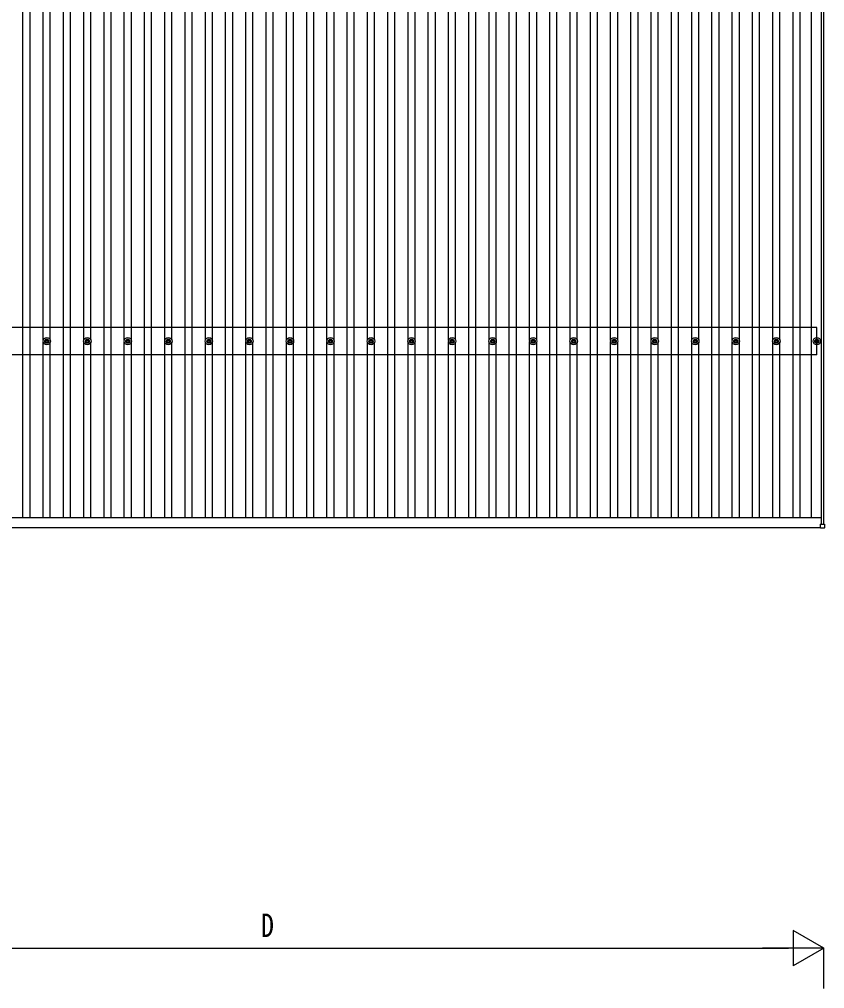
# Model space of a CAD drawing. Units: millimetres, scale not verified. Extents: x -14718 to 14718, y -10395 to 10395.
# Drawn here: x -10436 to -6463, y 775 to 5557 of the extents above; entities that cross this region are included whole.
import ezdxf
from ezdxf.enums import TextEntityAlignment as Align

# ---------------------------------------------------------------- set-up
doc = ezdxf.new("R2010")
doc.units = ezdxf.units.MM
doc.header["$LTSCALE"] = 40
for name, color, linetype in [('0-4_YKK_13', 4, 'Continuous'), ('0-5_YKK_A1', 4, 'Continuous'), ('0-6_YKK_D', 6, 'Continuous')]:
    doc.layers.add(name, color=color, linetype=linetype)
doc.styles.add('ＭＳ ゴシック', font='')
doc.styles.get('ＭＳ ゴシック').set_extended_font_data('MS Gothic')

msp = doc.modelspace()

# ---------------------------------------------------------------- linework, layer by layer
at = {"layer": '0-4_YKK_13'}
for p, q in [((-10310.93, 3971.07), (-10306.51, 3971.07)), ((-10302.68, 3979.32), (-10302.68, 3974.9)), ((-10299.18, 3979.32), (-10299.18, 3974.9)), ((-10295.35, 3971.07), (-10290.93, 3971.07)), ((-10110.93, 3971.07), (-10106.51, 3971.07)), ((-10102.68, 3979.32), (-10102.68, 3974.9)), ((-10099.18, 3979.32), (-10099.18, 3974.9)), ((-10095.35, 3971.07), (-10090.93, 3971.07)), ((-9910.93, 3971.07), (-9906.51, 3971.07)), ((-9902.68, 3979.32), (-9902.68, 3974.9)), ((-9899.18, 3979.32), (-9899.18, 3974.9)), ((-9895.35, 3971.07), (-9890.93, 3971.07)), ((-9710.93, 3971.07), (-9706.51, 3971.07)), ((-9702.68, 3979.32), (-9702.68, 3974.9)), ((-9699.18, 3979.32), (-9699.18, 3974.9)), ((-9695.35, 3971.07), (-9690.93, 3971.07)), ((-9510.93, 3971.07), (-9506.51, 3971.07)), ((-9502.68, 3979.32), (-9502.68, 3974.9)), ((-9499.18, 3979.32), (-9499.18, 3974.9)), ((-9495.35, 3971.07), (-9490.93, 3971.07)), ((-9310.93, 3971.07), (-9306.51, 3971.07)), ((-9302.68, 3979.32), (-9302.68, 3974.9)), ((-9299.18, 3979.32), (-9299.18, 3974.9)), ((-9295.35, 3971.07), (-9290.93, 3971.07)), ((-9110.93, 3971.07), (-9106.51, 3971.07)), ((-9102.68, 3979.32), (-9102.68, 3974.9)), ((-9099.18, 3979.32), (-9099.18, 3974.9)), ((-9095.35, 3971.07), (-9090.93, 3971.07)), ((-8910.93, 3971.07), (-8906.51, 3971.07)), ((-8902.68, 3979.32), (-8902.68, 3974.9)), ((-8899.18, 3979.32), (-8899.18, 3974.9)), ((-8895.35, 3971.07), (-8890.93, 3971.07)), ((-8710.93, 3971.07), (-8706.51, 3971.07)), ((-8702.68, 3979.32), (-8702.68, 3974.9)), ((-8699.18, 3979.32), (-8699.18, 3974.9)), ((-8695.35, 3971.07), (-8690.93, 3971.07)), ((-8510.93, 3971.07), (-8506.51, 3971.07)), ((-8502.68, 3979.32), (-8502.68, 3974.9)), ((-8499.18, 3979.32), (-8499.18, 3974.9)), ((-8495.35, 3971.07), (-8490.93, 3971.07)), ((-8310.93, 3971.07), (-8306.51, 3971.07)), ((-8302.68, 3979.32), (-8302.68, 3974.9)), ((-8299.18, 3979.32), (-8299.18, 3974.9)), ((-8295.35, 3971.07), (-8290.93, 3971.07)), ((-8110.93, 3971.07), (-8106.51, 3971.07)), ((-8102.68, 3979.32), (-8102.68, 3974.9)), ((-8099.18, 3979.32), (-8099.18, 3974.9)), ((-8095.35, 3971.07), (-8090.93, 3971.07)), ((-7910.93, 3971.07), (-7906.51, 3971.07)), ((-7902.68, 3979.32), (-7902.68, 3974.9)), ((-7899.18, 3979.32), (-7899.18, 3974.9)), ((-7895.35, 3971.07), (-7890.93, 3971.07)), ((-7710.93, 3971.07), (-7706.51, 3971.07)), ((-7702.68, 3979.32), (-7702.68, 3974.9)), ((-7699.18, 3979.32), (-7699.18, 3974.9)), ((-7695.35, 3971.07), (-7690.93, 3971.07)), ((-7510.93, 3971.07), (-7506.51, 3971.07)), ((-7502.68, 3979.32), (-7502.68, 3974.9)), ((-7499.18, 3979.32), (-7499.18, 3974.9)), ((-7495.35, 3971.07), (-7490.93, 3971.07)), ((-7310.93, 3971.07), (-7306.51, 3971.07)), ((-7302.68, 3979.32), (-7302.68, 3974.9)), ((-7299.18, 3979.32), (-7299.18, 3974.9)), ((-7295.35, 3971.07), (-7290.93, 3971.07)), ((-7110.93, 3971.07), (-7106.51, 3971.07)), ((-7102.68, 3979.32), (-7102.68, 3974.9)), ((-7099.18, 3979.32), (-7099.18, 3974.9)), ((-7095.35, 3971.07), (-7090.93, 3971.07)), ((-6910.93, 3971.07), (-6906.51, 3971.07)), ((-6902.68, 3979.32), (-6902.68, 3974.9)), ((-6899.18, 3979.32), (-6899.18, 3974.9)), ((-6895.35, 3971.07), (-6890.93, 3971.07)), ((-6710.93, 3971.07), (-6706.51, 3971.07)), ((-6702.68, 3979.32), (-6702.68, 3974.9)), ((-6699.18, 3979.32), (-6699.18, 3974.9)), ((-6695.35, 3971.07), (-6690.93, 3971.07)), ((-6510.93, 3971.07), (-6506.51, 3971.07)), ((-6502.68, 3979.32), (-6502.68, 3974.9)), ((-6499.18, 3979.32), (-6499.18, 3974.9)), ((-6495.35, 3971.07), (-6490.93, 3971.07)), ((-10310.93, 3967.57), (-10306.51, 3967.57)), ((-10302.68, 3963.74), (-10302.68, 3959.32)), ((-10299.18, 3963.74), (-10299.18, 3959.32)), ((-10295.35, 3967.57), (-10290.93, 3967.57)), ((-10110.93, 3967.57), (-10106.51, 3967.57)), ((-10102.68, 3963.74), (-10102.68, 3959.32)), ((-10099.18, 3963.74), (-10099.18, 3959.32)), ((-10095.35, 3967.57), (-10090.93, 3967.57)), ((-9910.93, 3967.57), (-9906.51, 3967.57)), ((-9902.68, 3963.74), (-9902.68, 3959.32)), ((-9899.18, 3963.74), (-9899.18, 3959.32)), ((-9895.35, 3967.57), (-9890.93, 3967.57)), ((-9710.93, 3967.57), (-9706.51, 3967.57)), ((-9702.68, 3963.74), (-9702.68, 3959.32)), ((-9699.18, 3963.74), (-9699.18, 3959.32)), ((-9695.35, 3967.57), (-9690.93, 3967.57)), ((-9510.93, 3967.57), (-9506.51, 3967.57)), ((-9502.68, 3963.74), (-9502.68, 3959.32)), ((-9499.18, 3963.74), (-9499.18, 3959.32)), ((-9495.35, 3967.57), (-9490.93, 3967.57)), ((-9310.93, 3967.57), (-9306.51, 3967.57)), ((-9302.68, 3963.74), (-9302.68, 3959.32)), ((-9299.18, 3963.74), (-9299.18, 3959.32)), ((-9295.35, 3967.57), (-9290.93, 3967.57)), ((-9110.93, 3967.57), (-9106.51, 3967.57)), ((-9102.68, 3963.74), (-9102.68, 3959.32)), ((-9099.18, 3963.74), (-9099.18, 3959.32)), ((-9095.35, 3967.57), (-9090.93, 3967.57)), ((-8910.93, 3967.57), (-8906.51, 3967.57)), ((-8902.68, 3963.74), (-8902.68, 3959.32)), ((-8899.18, 3963.74), (-8899.18, 3959.32)), ((-8895.35, 3967.57), (-8890.93, 3967.57)), ((-8710.93, 3967.57), (-8706.51, 3967.57)), ((-8702.68, 3963.74), (-8702.68, 3959.32)), ((-8699.18, 3963.74), (-8699.18, 3959.32)), ((-8695.35, 3967.57), (-8690.93, 3967.57)), ((-8510.93, 3967.57), (-8506.51, 3967.57)), ((-8502.68, 3963.74), (-8502.68, 3959.32)), ((-8499.18, 3963.74), (-8499.18, 3959.32)), ((-8495.35, 3967.57), (-8490.93, 3967.57)), ((-8310.93, 3967.57), (-8306.51, 3967.57)), ((-8302.68, 3963.74), (-8302.68, 3959.32)), ((-8299.18, 3963.74), (-8299.18, 3959.32)), ((-8295.35, 3967.57), (-8290.93, 3967.57)), ((-8110.93, 3967.57), (-8106.51, 3967.57)), ((-8102.68, 3963.74), (-8102.68, 3959.32)), ((-8099.18, 3963.74), (-8099.18, 3959.32)), ((-8095.35, 3967.57), (-8090.93, 3967.57)), ((-7910.93, 3967.57), (-7906.51, 3967.57)), ((-7902.68, 3963.74), (-7902.68, 3959.32)), ((-7899.18, 3963.74), (-7899.18, 3959.32)), ((-7895.35, 3967.57), (-7890.93, 3967.57)), ((-7710.93, 3967.57), (-7706.51, 3967.57)), ((-7702.68, 3963.74), (-7702.68, 3959.32)), ((-7699.18, 3963.74), (-7699.18, 3959.32)), ((-7695.35, 3967.57), (-7690.93, 3967.57)), ((-7510.93, 3967.57), (-7506.51, 3967.57)), ((-7502.68, 3963.74), (-7502.68, 3959.32)), ((-7499.18, 3963.74), (-7499.18, 3959.32)), ((-7495.35, 3967.57), (-7490.93, 3967.57)), ((-7310.93, 3967.57), (-7306.51, 3967.57)), ((-7302.68, 3963.74), (-7302.68, 3959.32)), ((-7299.18, 3963.74), (-7299.18, 3959.32)), ((-7295.35, 3967.57), (-7290.93, 3967.57)), ((-7110.93, 3967.57), (-7106.51, 3967.57)), ((-7102.68, 3963.74), (-7102.68, 3959.32)), ((-7099.18, 3963.74), (-7099.18, 3959.32)), ((-7095.35, 3967.57), (-7090.93, 3967.57)), ((-6910.93, 3967.57), (-6906.51, 3967.57)), ((-6902.68, 3963.74), (-6902.68, 3959.32)), ((-6899.18, 3963.74), (-6899.18, 3959.32)), ((-6895.35, 3967.57), (-6890.93, 3967.57)), ((-6710.93, 3967.57), (-6706.51, 3967.57)), ((-6702.68, 3963.74), (-6702.68, 3959.32)), ((-6699.18, 3963.74), (-6699.18, 3959.32)), ((-6695.35, 3967.57), (-6690.93, 3967.57)), ((-6510.93, 3967.57), (-6506.51, 3967.57)), ((-6502.68, 3963.74), (-6502.68, 3959.32)), ((-6499.18, 3963.74), (-6499.18, 3959.32)), ((-6495.35, 3967.57), (-6490.93, 3967.57)), ((-6482.63, 3048.42), (-6482.63, 3066.42)), ((-6481.63, 3067.42), (-6463.63, 3067.42)), ((-6462.63, 3066.42), (-6462.63, 3048.42)), ((-6463.63, 3047.42), (-6481.63, 3047.42))]:
    msp.add_line(p, q, dxfattribs=at)
for centre, radius in [((-10300.93, 3969.32), 18.25), ((-10300.93, 3969.32), 10.15), ((-10300.93, 3969.32), 5.85), ((-10300.93, 3969.32), 5.25), ((-10100.93, 3969.32), 18.25), ((-10100.93, 3969.32), 10.15), ((-10100.93, 3969.32), 5.85), ((-10100.93, 3969.32), 5.25), ((-9900.93, 3969.32), 18.25), ((-9900.93, 3969.32), 10.15), ((-9900.93, 3969.32), 5.85), ((-9900.93, 3969.32), 5.25), ((-9700.93, 3969.32), 18.25), ((-9700.93, 3969.32), 10.15), ((-9700.93, 3969.32), 5.85), ((-9700.93, 3969.32), 5.25), ((-9500.93, 3969.32), 18.25), ((-9500.93, 3969.32), 10.15), ((-9500.93, 3969.32), 5.85), ((-9500.93, 3969.32), 5.25), ((-9300.93, 3969.32), 18.25), ((-9300.93, 3969.32), 10.15), ((-9300.93, 3969.32), 5.85), ((-9300.93, 3969.32), 5.25), ((-9100.93, 3969.32), 18.25), ((-9100.93, 3969.32), 10.15), ((-9100.93, 3969.32), 5.85), ((-9100.93, 3969.32), 5.25), ((-8900.93, 3969.32), 18.25), ((-8900.93, 3969.32), 10.15), ((-8900.93, 3969.32), 5.85), ((-8900.93, 3969.32), 5.25), ((-8700.93, 3969.32), 18.25), ((-8700.93, 3969.32), 10.15), ((-8700.93, 3969.32), 5.85), ((-8700.93, 3969.32), 5.25), ((-8500.93, 3969.32), 18.25), ((-8500.93, 3969.32), 10.15), ((-8500.93, 3969.32), 5.85), ((-8500.93, 3969.32), 5.25), ((-8300.93, 3969.32), 18.25), ((-8300.93, 3969.32), 10.15), ((-8300.93, 3969.32), 5.85), ((-8300.93, 3969.32), 5.25), ((-8100.93, 3969.32), 18.25), ((-8100.93, 3969.32), 10.15), ((-8100.93, 3969.32), 5.85), ((-8100.93, 3969.32), 5.25), ((-7900.93, 3969.32), 18.25), ((-7900.93, 3969.32), 10.15), ((-7900.93, 3969.32), 5.85), ((-7900.93, 3969.32), 5.25), ((-7700.93, 3969.32), 18.25), ((-7700.93, 3969.32), 10.15), ((-7700.93, 3969.32), 5.85), ((-7700.93, 3969.32), 5.25), ((-7500.93, 3969.32), 18.25), ((-7500.93, 3969.32), 10.15), ((-7500.93, 3969.32), 5.85), ((-7500.93, 3969.32), 5.25), ((-7300.93, 3969.32), 18.25), ((-7300.93, 3969.32), 10.15), ((-7300.93, 3969.32), 5.85), ((-7300.93, 3969.32), 5.25), ((-7100.93, 3969.32), 18.25), ((-7100.93, 3969.32), 10.15), ((-7100.93, 3969.32), 5.85), ((-7100.93, 3969.32), 5.25), ((-6900.93, 3969.32), 18.25), ((-6900.93, 3969.32), 10.15), ((-6900.93, 3969.32), 5.85), ((-6900.93, 3969.32), 5.25), ((-6700.93, 3969.32), 18.25), ((-6700.93, 3969.32), 10.15), ((-6700.93, 3969.32), 5.85), ((-6700.93, 3969.32), 5.25), ((-6500.93, 3969.32), 18.25), ((-6500.93, 3969.32), 10.15), ((-6500.93, 3969.32), 5.85), ((-6500.93, 3969.32), 5.25)]:
    msp.add_circle(centre, radius, dxfattribs=at)
for centre, start, end in [((-6481.63, 3066.42), 90, 180), ((-6463.63, 3066.42), 0, 90), ((-6481.63, 3048.42), 180, 270), ((-6463.63, 3048.42), 270, 0)]:
    msp.add_arc(centre, 1, start, end, dxfattribs=at)
at = {"layer": '0-5_YKK_A1'}
for p, q in [((-6477.93, 3067.38), (-6477.93, 8465.8)), ((-6465.93, 3067.38), (-6465.93, 8465.8)), ((-10418.43, 3098.7), (-10418.43, 8439.71)), ((-10383.43, 3098.7), (-10383.43, 8439.71)), ((-10218.43, 3098.7), (-10218.43, 8439.71)), ((-10183.43, 3098.7), (-10183.43, 8439.71)), ((-10018.43, 3098.7), (-10018.43, 8439.71)), ((-9983.43, 3098.7), (-9983.43, 8439.71)), ((-9818.43, 3098.7), (-9818.43, 8439.71)), ((-9783.43, 3098.7), (-9783.43, 8439.71)), ((-9618.43, 3098.7), (-9618.43, 8439.71)), ((-9583.43, 3098.7), (-9583.43, 8439.71)), ((-9418.43, 3098.7), (-9418.43, 8439.71)), ((-9383.43, 3098.7), (-9383.43, 8439.71)), ((-9218.43, 3098.7), (-9218.43, 8439.71)), ((-9183.43, 3098.7), (-9183.43, 8439.71)), ((-9018.43, 3098.7), (-9018.43, 8439.71)), ((-8983.43, 3098.7), (-8983.43, 8439.71)), ((-8818.43, 3098.7), (-8818.43, 8439.71)), ((-8783.43, 3098.7), (-8783.43, 8439.71)), ((-8618.43, 3098.7), (-8618.43, 8439.71)), ((-8583.43, 3098.7), (-8583.43, 8439.71)), ((-8418.43, 3098.7), (-8418.43, 8439.71)), ((-8383.43, 3098.7), (-8383.43, 8439.71)), ((-8218.43, 3098.7), (-8218.43, 8439.71)), ((-8183.43, 3098.7), (-8183.43, 8439.71)), ((-8018.43, 3098.7), (-8018.43, 8439.71)), ((-7983.43, 3098.7), (-7983.43, 8439.71)), ((-7818.43, 3098.7), (-7818.43, 8439.71)), ((-7783.43, 3098.7), (-7783.43, 8439.71)), ((-7618.43, 3098.7), (-7618.43, 8439.71)), ((-7583.43, 3098.7), (-7583.43, 8439.71)), ((-7418.43, 3098.7), (-7418.43, 8439.71)), ((-7383.43, 3098.7), (-7383.43, 8439.71)), ((-7218.43, 3098.7), (-7218.43, 8439.71)), ((-7183.43, 3098.7), (-7183.43, 8439.71)), ((-7018.43, 3098.7), (-7018.43, 8439.71)), ((-6983.43, 3098.7), (-6983.43, 8439.71)), ((-6818.43, 3098.7), (-6818.43, 8439.71)), ((-6783.43, 3098.7), (-6783.43, 8439.71)), ((-6618.43, 3098.7), (-6618.43, 8439.71)), ((-6583.43, 3098.7), (-6583.43, 8439.71)), ((-6527.43, 3098.7), (-6527.43, 8439.71)), ((-10318.43, 3974.5), (-10318.43, 5764.14)), ((-10283.43, 3974.5), (-10283.43, 5764.14)), ((-10118.43, 3974.5), (-10118.43, 5764.14)), ((-10083.43, 3974.5), (-10083.43, 5764.14)), ((-9918.43, 3974.5), (-9918.43, 5764.14)), ((-9883.43, 3974.5), (-9883.43, 5764.14)), ((-9718.43, 3974.5), (-9718.43, 5764.14)), ((-9683.43, 3974.5), (-9683.43, 5764.14)), ((-9518.43, 3974.5), (-9518.43, 5764.14)), ((-9483.43, 3974.5), (-9483.43, 5764.14)), ((-9318.43, 3974.5), (-9318.43, 5764.14)), ((-9283.43, 3974.5), (-9283.43, 5764.14)), ((-9118.43, 3974.5), (-9118.43, 5764.14)), ((-9083.43, 3974.5), (-9083.43, 5764.14)), ((-8918.43, 3974.5), (-8918.43, 5764.14)), ((-8883.43, 3974.5), (-8883.43, 5764.14)), ((-8718.43, 3974.5), (-8718.43, 5764.14)), ((-8683.43, 3974.5), (-8683.43, 5764.14)), ((-8518.43, 3974.5), (-8518.43, 5764.14)), ((-8483.43, 3974.5), (-8483.43, 5764.14)), ((-8318.43, 3974.5), (-8318.43, 5764.14)), ((-8283.43, 3974.5), (-8283.43, 5764.14)), ((-8118.43, 3974.5), (-8118.43, 5764.14)), ((-8083.43, 3974.5), (-8083.43, 5764.14)), ((-7918.43, 3974.5), (-7918.43, 5764.14)), ((-7883.43, 3974.5), (-7883.43, 5764.14)), ((-7718.43, 3974.5), (-7718.43, 5764.14)), ((-7683.43, 3974.5), (-7683.43, 5764.14)), ((-7518.43, 3974.5), (-7518.43, 5764.14)), ((-7483.43, 3974.5), (-7483.43, 5764.14)), ((-7318.43, 3974.5), (-7318.43, 5764.14)), ((-7283.43, 3974.5), (-7283.43, 5764.14)), ((-7118.43, 3974.5), (-7118.43, 5764.14)), ((-7083.43, 3974.5), (-7083.43, 5764.14)), ((-6918.43, 3974.5), (-6918.43, 5764.14)), ((-6883.43, 3974.5), (-6883.43, 5764.14)), ((-6718.43, 3974.5), (-6718.43, 5764.14)), ((-6683.43, 3974.5), (-6683.43, 5764.14)), ((-6500.93, 4036.32), (-11900.93, 4036.32)), ((-6500.93, 3902.32), (-6500.93, 4036.32)), ((-10318.43, 3098.7), (-10318.43, 3964.14)), ((-10283.43, 3098.7), (-10283.43, 3964.14)), ((-10118.43, 3098.7), (-10118.43, 3964.14)), ((-10083.43, 3098.7), (-10083.43, 3964.14)), ((-9918.43, 3098.7), (-9918.43, 3964.14)), ((-9883.43, 3098.7), (-9883.43, 3964.14)), ((-9718.43, 3098.7), (-9718.43, 3964.14)), ((-9683.43, 3098.7), (-9683.43, 3964.14)), ((-9518.43, 3098.7), (-9518.43, 3964.14)), ((-9483.43, 3098.7), (-9483.43, 3964.14)), ((-9318.43, 3098.7), (-9318.43, 3964.14)), ((-9283.43, 3098.7), (-9283.43, 3964.14)), ((-9118.43, 3098.7), (-9118.43, 3964.14)), ((-9083.43, 3098.7), (-9083.43, 3964.14)), ((-8918.43, 3098.7), (-8918.43, 3964.14)), ((-8883.43, 3098.7), (-8883.43, 3964.14)), ((-8718.43, 3098.7), (-8718.43, 3964.14)), ((-8683.43, 3098.7), (-8683.43, 3964.14)), ((-8518.43, 3098.7), (-8518.43, 3964.14)), ((-8483.43, 3098.7), (-8483.43, 3964.14)), ((-8318.43, 3098.7), (-8318.43, 3964.14)), ((-8283.43, 3098.7), (-8283.43, 3964.14)), ((-8118.43, 3098.7), (-8118.43, 3964.14)), ((-8083.43, 3098.7), (-8083.43, 3964.14)), ((-7918.43, 3098.7), (-7918.43, 3964.14)), ((-7883.43, 3098.7), (-7883.43, 3964.14)), ((-7718.43, 3098.7), (-7718.43, 3964.14)), ((-7683.43, 3098.7), (-7683.43, 3964.14)), ((-7518.43, 3098.7), (-7518.43, 3964.14)), ((-7483.43, 3098.7), (-7483.43, 3964.14)), ((-7318.43, 3098.7), (-7318.43, 3964.14)), ((-7283.43, 3098.7), (-7283.43, 3964.14)), ((-7118.43, 3098.7), (-7118.43, 3964.14)), ((-7083.43, 3098.7), (-7083.43, 3964.14)), ((-6918.43, 3098.7), (-6918.43, 3964.14)), ((-6883.43, 3098.7), (-6883.43, 3964.14)), ((-6718.43, 3098.7), (-6718.43, 3964.14)), ((-6683.43, 3098.7), (-6683.43, 3964.14)), ((-6500.93, 3902.32), (-11900.93, 3902.32)), ((-11923.93, 3098.7), (-6477.93, 3098.7)), ((-11919.23, 3050.72), (-6482.63, 3050.72))]:
    msp.add_line(p, q, dxfattribs=at)
at = {"layer": '0-6_YKK_D'}
for p, q in [((-6465.93, 974.95), (-6617.49, 1062.45)), ((-6617.49, 1062.45), (-6617.49, 887.45)), ((-11760.93, 974.95), (-6640.93, 974.95)), ((-6465.93, 974.95), (-6769.04, 974.95)), ((-6465.93, 974.95), (-6617.49, 887.45)), ((-6465.93, 774.95), (-6465.93, 975.95))]:
    msp.add_line(p, q, dxfattribs=at)

# ---------------------------------------------------------------- texts
at = {"layer": '0-6_YKK_D', "style": 'ＭＳ ゴシック', "width": 0.8}
msp.add_text('D', height=115.5, dxfattribs=at).set_placement((-9242.93, 994.95), align=Align.BOTTOM_LEFT)

doc.saveas('drawing.dxf')
